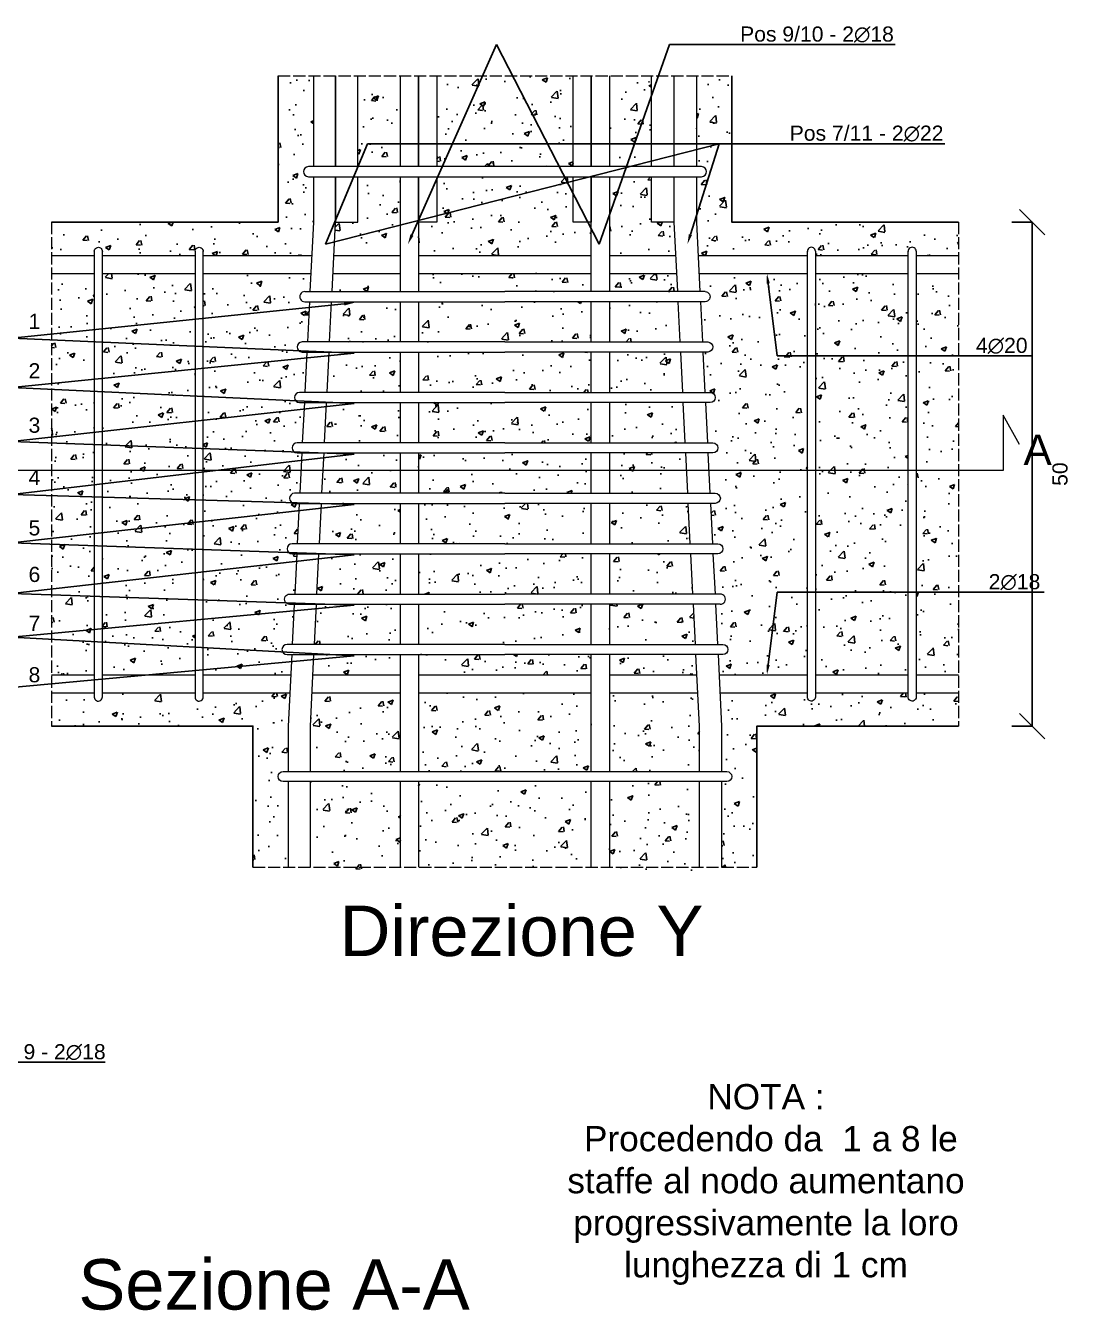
# Model space of a CAD drawing. Header units: millimetres. Extents: x -455371 to 117772, y -78417 to 116564.
# Drawn here: x -236754 to -235697, y 109907 to 111181 of the extents above; entities that cross this region are included whole.
import ezdxf
from ezdxf import colors
from ezdxf.entities.mleader import LeaderData, LeaderLine
from ezdxf.math import Vec2, Vec3

# ---------------------------------------------------------------- set-up
doc = ezdxf.new("R2010")
doc.units = ezdxf.units.MM
doc.linetypes.add('ACAD_ISO02W100', pattern=[15, 12, -3])
doc.layers.get('0').update_dxf_attribs({"color": 255})
for name, color, linetype, lineweight in [('armature', 5, 'Continuous', 18), ('Cls', 7, 'Continuous', 25), ('quote', 5, 'Continuous', 15), ('Scritte', 7, 'Continuous', 15), ('staffe', 10, 'Continuous', 15), ('tratteggio 1 a 50', 230, 'ACAD_ISO02W100', 15)]:
    doc.layers.add(name, color=color, linetype=linetype, lineweight=lineweight)
doc.layers.add('RETINI', color=253, linetype='Continuous')
doc.styles.get("Standard").update_dxf_attribs({"font": 'arial.ttf'})
doc.dimstyles.new('scala 1 a 10', dxfattribs={"dimtxt": 15, "dimasz": 25, "dimexe": 0.183, "dimexo": 0.1, "dimgap": 20, "dimtad": 2, "dimdec": 0, "dimlfac": 0.1, "dimzin": 0, "dimdsep": 46, "dimtxsty": 'Standard', "dimblk": 'OBLIQUE', "dimcen": -25, "dimadec": 0, "dimazin": 0, "dimtfac": 1, "dimtdec": 0, "dimtofl": 0, "dimtmove": 0, "dimatfit": 3, "dimfxl": 20, "dimfxlon": 1, "dimtolj": 1, "dimtzin": 0, "dimarcsym": 0})
pattern_1 = [(50, (95813.587, 0), (52.833554, -4.622335), [5.5245, -60.7695]), (355, (95813.587, 0), (-10.220592, 55.406485), [4.4196, -48.615769]), (100.451445, (95817.99, -0.385), (42.612962, 50.784148), [4.6951026, -51.646171]), (46.1842, (95813.59, 14.73), (78.612922, -12.192275), [8.28675, -91.15425]), (96.635558, (95820.14, 13.716), (68.847199, 71.753576), [7.042657, -77.469326]), (351.18415, (95813.59, 14.73), (68.847199, 71.753576), [6.62939, -72.923322]), (21, (95820.953, 11.05), (43.9681735, -29.6569075), [5.5245, -60.7695]), (326, (95820.953, 11.05), (17.922588, 53.41451), [4.4196, -48.6156]), (71.451445, (95824.617, 8.58), (61.8907616, 23.757603), [4.6951026, -51.646082]), (37.5, (95813.587, 0), (0.8956949, 24.5209613), [0, -48.02632, 0, -49.3522, 0, -48.79975]), (7.5, (95813.587, 0), (19.3777021, 29.0523667), [0, -28.13812, 0, -46.92142, 0, -18.59915]), (327.5, (95797.161, 0), (39.3212726, -1.6613358), [0, -18.415, 0, -57.4548, 0, -76.2381]), (317.5, (95789.795, 0), (42.9574626, 7.3736824), [0, -23.9395, 0, -38.15588, 0, -54.1401])]

# ---------------------------------------------------------------- blocks, each defined once
blk = doc.blocks.new('*U3254')
at = {"layer": 'staffe'}
blk.add_lwpolyline([(-4, -220.9), (-4, 221.1)], dxfattribs=at)
blk.add_lwpolyline([(4, 221.1), (4, -221.1, -1.019498), (-4, -220.9)], format="xyb", dxfattribs=at)
blk.add_arc((0, 221.1), 4, 0, 182.2127, dxfattribs=at)
blk = doc.blocks.new('*U3255')
at = {"layer": 'armature', "color": 0, "linetype": 'ByBlock', "lineweight": -2, "transparency": 16777216}
for p in [(0, 0), (100, 0)]:
    blk.add_blockref('*U3254', p, dxfattribs=at)
blk = doc.blocks.new('*U3238')
at = {"layer": 'staffe'}
blk.add_lwpolyline([(-4, -220.9), (-4, 221.1)], dxfattribs=at)
blk.add_lwpolyline([(4, 221.1), (4, -221.1, -1.019498), (-4, -220.9)], format="xyb", dxfattribs=at)
blk.add_arc((0, 221.1), 4, 0, 182.2127, dxfattribs=at)
blk = doc.blocks.new('*U3239')
at = {"layer": 'armature', "color": 0, "linetype": 'ByBlock', "lineweight": -2, "transparency": 16777216}
for p in [(0, 0), (100, 0)]:
    blk.add_blockref('*U3238', p, dxfattribs=at)
blk = doc.blocks.new('_Oblique')
at = {"color": 0, "linetype": 'ByBlock', "lineweight": -2}
blk.add_line((-0.5, -0.5), (0.5, 0.5), dxfattribs=at)
blk = doc.blocks.new('*D3403')
at = {"layer": 'Defpoints', "color": 0, "transparency": 16777216}
for p in [(-236503.7, 110986.5), (-235755.7, 110986.5), (-236528.7, 110486.5)]:
    blk.add_point(p, dxfattribs=at)
at = {"layer": 'quote', "color": 0, "lineweight": -2, "transparency": 16777216}
for p, q in [((-235775.7, 110986.5), (-235755.5, 110986.5)), ((-235755.7, 110486.5), (-235755.7, 110986.5)), ((-235775.7, 110486.5), (-235755.5, 110486.5))]:
    blk.add_line(p, q, dxfattribs=at)
at = {"layer": 'quote', "color": 0, "lineweight": -2, "transparency": 16777216, "xscale": 25, "yscale": 25, "zscale": 25}
for p, rotation in [((-235755.7, 110986.5), 90), ((-235755.7, 110486.5), 270)]:
    blk.add_blockref('_Oblique', p, dxfattribs=dict(at, rotation=rotation))
at = {"layer": 'quote', "color": 0, "transparency": 16777216, "insert": (-235728, 110736.5), "char_height": 15, "attachment_point": 5, "rotation": 90}
blk.add_mtext('\\A1;50', dxfattribs=at)

msp = doc.modelspace()

# ---------------------------------------------------------------- hatches: boundary and pattern name
at = {"layer": 'RETINI'}
h = msp.add_hatch(dxfattribs=at)
h.set_pattern_fill('AR-CONC', color=256, scale=0.29)
h.set_pattern_definition(pattern_1)
h.paths.add_polyline_path([(-236193, 110986.5), (-236211, 110986.5), (-236211, 111031.5), (-236346.4, 111031.5), (-236346.4, 110986.5), (-236364.4, 110986.5), (-236364.4, 110953.5), (-236193, 110953.5)])
h.paths.add_polyline_path([(-236382.4, 111031.5), (-236424.7, 111031.5), (-236424.7, 110986.5), (-236446.7, 110986.5), (-236448.4, 110953.5), (-236382.4, 110953.5)])
h.paths.add_polyline_path([(-236211, 111131.5), (-236346.4, 111131.5), (-236346.4, 111041.5), (-236211, 111041.5)])
h.paths.add_polyline_path([(-236382.4, 111131.5), (-236424.7, 111131.5), (-236424.7, 111041.5), (-236382.4, 111041.5)])
h.paths.add_polyline_path([(-236133.3, 111131.5), (-236175, 111131.5), (-236175, 111041.5), (-236133.3, 111041.5)])
h.paths.add_polyline_path([(-236106.8, 110907.5), (-236175, 110907.5), (-236175, 110867.6), (-236104.8, 110867.6)])
h.paths.add_polyline_path([(-236193, 110907.5), (-236278.7, 110907.5), (-236364.4, 110907.5), (-236364.4, 110867.6), (-236278.7, 110867.6), (-236193, 110867.6)])
h.paths.add_polyline_path([(-236193, 110935.5), (-236364.4, 110935.5), (-236364.4, 110917.5), (-236278.7, 110917.5), (-236193, 110917.5)])
h.paths.add_polyline_path([(-236108.2, 110935.5), (-236175, 110935.5), (-236175, 110917.5), (-236107.3, 110917.5)])
h.paths.add_polyline_path([(-236382.4, 110935.5), (-236449.3, 110935.5), (-236450.2, 110917.5), (-236382.4, 110917.5)])
h.paths.add_polyline_path([(-236382.4, 110907.5), (-236450.7, 110907.5), (-236452.7, 110867.6), (-236382.4, 110867.6)])
h.paths.add_polyline_path([(-236382.4, 110857.6), (-236453.2, 110857.6), (-236455.2, 110817.5), (-236382.4, 110817.5)])
h.paths.add_polyline_path([(-236382.4, 110807.5), (-236455.7, 110807.5), (-236457.7, 110767.5), (-236382.4, 110767.5)])
h.paths.add_polyline_path([(-236193, 110807.5), (-236278.7, 110807.5), (-236364.4, 110807.5), (-236364.4, 110767.5), (-236278.7, 110767.5), (-236193, 110767.5)])
h.paths.add_polyline_path([(-236193, 110857.6), (-236278.7, 110857.6), (-236364.4, 110857.6), (-236364.4, 110817.5), (-236278.7, 110817.5), (-236193, 110817.5)])
h.paths.add_polyline_path([(-236104.3, 110857.6), (-236175, 110857.6), (-236175, 110817.5), (-236102.3, 110817.5)])
h.paths.add_polyline_path([(-236101.8, 110807.5), (-236175, 110807.5), (-236175, 110767.5), (-236099.8, 110767.5)])
h.paths.add_polyline_path([(-236382.4, 110757.5), (-236458.2, 110757.5), (-236460.2, 110717.5), (-236382.4, 110717.5)])
h.paths.add_polyline_path([(-236193, 110757.5), (-236278.7, 110757.5), (-236364.4, 110757.5), (-236364.4, 110717.5), (-236278.7, 110717.5), (-236193, 110717.5)])
h.paths.add_polyline_path([(-236099.3, 110757.5), (-236175, 110757.5), (-236175, 110717.5), (-236097.3, 110717.5)])
h.paths.add_polyline_path([(-236096.8, 110707.5), (-236175, 110707.5), (-236175, 110667.5), (-236094.8, 110667.5)])
h.paths.add_polyline_path([(-236193, 110707.5), (-236278.7, 110707.5), (-236364.4, 110707.5), (-236364.4, 110667.5), (-236278.7, 110667.5), (-236193, 110667.5)])
h.paths.add_polyline_path([(-236382.4, 110707.5), (-236460.7, 110707.5), (-236462.7, 110667.5), (-236382.4, 110667.5)])
h.paths.add_polyline_path([(-236382.4, 110657.5), (-236463.2, 110657.5), (-236465.2, 110617.5), (-236382.4, 110617.5)])
h.paths.add_polyline_path([(-236193, 110657.5), (-236278.7, 110657.5), (-236364.4, 110657.5), (-236364.4, 110617.5), (-236278.7, 110617.5), (-236193, 110617.5)])
h.paths.add_polyline_path([(-236094.3, 110657.5), (-236175, 110657.5), (-236175, 110617.5), (-236092.3, 110617.5)])
h.paths.add_polyline_path([(-236382.4, 110607.5), (-236465.7, 110607.5), (-236467.7, 110567.5), (-236382.4, 110567.5)])
h.paths.add_polyline_path([(-236193, 110607.5), (-236278.7, 110607.5), (-236364.4, 110607.5), (-236364.4, 110567.5), (-236278.7, 110567.5), (-236193, 110567.5)])
h.paths.add_polyline_path([(-236091.8, 110607.5), (-236175, 110607.5), (-236175, 110567.5), (-236089.8, 110567.5)])
h.paths.add_polyline_path([(-236089.3, 110557.5), (-236175, 110557.5), (-236175, 110537.5), (-236088.3, 110537.5)])
h.paths.add_polyline_path([(-236193, 110557.5), (-236278.7, 110557.5), (-236364.4, 110557.5), (-236364.4, 110537.5), (-236193, 110537.5)])
h.paths.add_polyline_path([(-236382.4, 110557.5), (-236468.2, 110557.5), (-236469.2, 110537.5), (-236382.4, 110537.5)])
h.paths.add_polyline_path([(-236382.4, 110519.5), (-236470.1, 110519.5), (-236471.7, 110486.5), (-236471.7, 110441.5), (-236382.4, 110441.5)])
h.paths.add_polyline_path([(-236193, 110519.5), (-236364.4, 110519.5), (-236364.4, 110441.5), (-236193, 110441.5)])
h.paths.add_polyline_path([(-236087.4, 110519.5), (-236175, 110519.5), (-236175, 110441.5), (-236085.7, 110441.5), (-236085.7, 110486.5)])
h.paths.add_polyline_path([(-236085.7, 110431.5), (-236175, 110431.5), (-236175, 110341.5), (-236085.7, 110341.5)])
h.paths.add_polyline_path([(-236382.4, 110431.5), (-236471.7, 110431.5), (-236471.7, 110341.5), (-236382.4, 110341.5)])
edge = h.paths.add_edge_path()
edge.add_line((-236468.7, 111131.5), (-236503.7, 111131.5))
edge.add_line((-236503.7, 111131.5), (-236503.7, 110986.5))
edge.add_line((-236503.7, 110986.5), (-236728.7, 110986.5))
edge.add_line((-236728.7, 110986.5), (-236728.7, 110953.5))
edge.add_line((-236728.7, 110953.5), (-236686.1, 110953.5))
edge.add_line((-236686.1, 110953.5), (-236686.1, 110957.5))
edge.add_arc((-236682.1, 110957.5), 4, 2.2127, 180.0004, ccw=False)
edge.add_line((-236678.1, 110957.7), (-236678.1, 110953.5))
edge.add_line((-236678.1, 110953.5), (-236586.1, 110953.5))
edge.add_line((-236586.1, 110953.5), (-236586.1, 110957.5))
edge.add_arc((-236582.1, 110957.5), 4, 2.2127, 180.0004, ccw=False)
edge.add_line((-236578.1, 110957.7), (-236578.1, 110953.5))
edge.add_line((-236578.1, 110953.5), (-236470.4, 110953.5))
edge.add_line((-236470.4, 110953.5), (-236468.7, 110986.5))
edge.add_line((-236468.7, 110986.5), (-236468.7, 111031.5))
edge.add_line((-236468.7, 111031.5), (-236473.7, 111031.5))
edge.add_arc((-236473.7, 111036.5), 5, 90, 270, ccw=False)
edge.add_line((-236473.7, 111041.5), (-236468.7, 111041.5))
edge.add_line((-236468.7, 111041.5), (-236468.7, 111131.5))
h.paths.add_polyline_path([(-236364.4, 110346.5), (-236193, 110346.5), (-236193, 110431.5), (-236364.4, 110431.5)])
h = msp.add_hatch(dxfattribs=at)
h.set_pattern_fill('AR-CONC', color=256, scale=0.29)
h.set_pattern_definition(pattern_1)
edge = h.paths.add_edge_path()
edge.add_line((-236053.7, 111131.5), (-236088.7, 111131.5))
edge.add_line((-236088.7, 111131.5), (-236088.7, 111041.5))
edge.add_line((-236088.7, 111041.5), (-236083.7, 111041.5))
edge.add_arc((-236083.7, 111036.5), 5, -90, 90, ccw=False)
edge.add_line((-236083.7, 111031.5), (-236088.7, 111031.5))
edge.add_line((-236088.7, 111031.5), (-236088.7, 110986.5))
edge.add_line((-236088.7, 110986.5), (-236087.1, 110953.5))
edge.add_line((-236087.1, 110953.5), (-235978.7, 110953.5))
edge.add_line((-235978.7, 110953.5), (-235978.7, 110957.3))
edge.add_arc((-235974.7, 110957.5), 4, 0.0004, 182.2127, ccw=False)
edge.add_line((-235970.7, 110957.5), (-235970.7, 110953.5))
edge.add_line((-235970.7, 110953.5), (-235878.7, 110953.5))
edge.add_line((-235878.7, 110953.5), (-235878.7, 110957.3))
edge.add_arc((-235874.7, 110957.5), 4, 0.0004, 182.2127, ccw=False)
edge.add_line((-235870.7, 110957.5), (-235870.7, 110953.5))
edge.add_line((-235870.7, 110953.5), (-235828.7, 110953.5))
edge.add_line((-235828.7, 110953.5), (-235828.7, 110986.5))
edge.add_line((-235828.7, 110986.5), (-236053.7, 110986.5))
edge.add_line((-236053.7, 110986.5), (-236053.7, 111131.5))
h = msp.add_hatch(dxfattribs=at)
h.set_pattern_fill('AR-CONC', color=256, scale=0.29)
h.set_pattern_definition(pattern_1)
h.paths.add_polyline_path([(-236475.2, 110857.6), (-236479.9, 110857.6, -1), (-236479.9, 110867.6), (-236474.7, 110867.6), (-236472.7, 110907.5), (-236477.2, 110907.5, -0.998059), (-236477.3, 110917.5), (-236472.2, 110917.5), (-236471.3, 110935.5), (-236578.1, 110935.5), (-236578.1, 110537.5), (-236491.2, 110537.5), (-236490.2, 110557.5), (-236494.9, 110557.5, -1), (-236494.9, 110567.5), (-236489.7, 110567.5), (-236487.7, 110607.5), (-236492.3, 110607.5, -1), (-236492.5, 110617.5), (-236487.2, 110617.5), (-236485.2, 110657.5), (-236489.9, 110657.5, -1), (-236489.9, 110667.5), (-236484.7, 110667.5), (-236482.7, 110707.5), (-236487.4, 110707.5, -1), (-236487.4, 110717.5), (-236482.2, 110717.5), (-236480.2, 110757.5), (-236484.9, 110757.5, -1), (-236484.9, 110767.5), (-236479.7, 110767.5), (-236477.7, 110807.5), (-236482.4, 110807.5, -1), (-236482.4, 110817.5), (-236477.2, 110817.5)])
h.paths.add_polyline_path([(-236586.1, 110935.5), (-236678.1, 110935.5), (-236678.1, 110537.5), (-236586.1, 110537.5)])
h.paths.add_polyline_path([(-236686.1, 110935.5), (-236728.7, 110935.5), (-236728.7, 110537.5), (-236686.1, 110537.5)])
h.paths.add_polyline_path([(-235978.7, 110935.5), (-236086.2, 110935.5), (-236085.3, 110917.5), (-236080.2, 110917.5, -1.001944), (-236080.2, 110907.5), (-236084.8, 110907.5), (-236082.8, 110867.6), (-236077.5, 110867.6, -1), (-236077.5, 110857.6), (-236082.3, 110857.6), (-236080.3, 110817.5), (-236075, 110817.5, -1), (-236075, 110807.5), (-236079.8, 110807.5), (-236077.8, 110767.5), (-236072.5, 110767.5, -1), (-236072.5, 110757.5), (-236077.3, 110757.5), (-236075.3, 110717.5), (-236070, 110717.5, -1), (-236070, 110707.5), (-236074.8, 110707.5), (-236072.8, 110667.5), (-236067.5, 110667.5, -1), (-236067.5, 110657.5), (-236072.3, 110657.5), (-236070.3, 110617.5), (-236065.1, 110617.5, -1), (-236064.9, 110607.5), (-236069.8, 110607.5), (-236067.8, 110567.5), (-236062.5, 110567.5, -1), (-236062.5, 110557.5), (-236067.3, 110557.5), (-236066.3, 110537.5), (-235978.7, 110537.5)])
h.paths.add_polyline_path([(-235878.7, 110935.5), (-235970.7, 110935.5), (-235970.7, 110537.5), (-235878.7, 110537.5)])
h.paths.add_polyline_path([(-235828.7, 110935.5), (-235870.7, 110935.5), (-235870.7, 110537.5), (-235828.7, 110537.5)])
h.paths.add_polyline_path([(-236110.7, 110986.5), (-236133.3, 110986.5), (-236133.3, 111031.5), (-236175, 111031.5), (-236175, 110953.5), (-236109.1, 110953.5)])
h = msp.add_hatch(dxfattribs=at)
h.set_pattern_fill('AR-CONC', color=256, scale=0.29)
h.set_pattern_definition(pattern_1)
edge = h.paths.add_edge_path()
edge.add_line((-236528.7, 110346.5), (-236493.7, 110346.5))
edge.add_line((-236493.7, 110346.5), (-236493.7, 110431.5))
edge.add_line((-236493.7, 110431.5), (-236498.7, 110431.5))
edge.add_arc((-236498.7, 110436.5), 5, 90, 270, ccw=False)
edge.add_line((-236498.7, 110441.5), (-236493.7, 110441.5))
edge.add_line((-236493.7, 110441.5), (-236493.7, 110486.5))
edge.add_line((-236493.7, 110486.5), (-236492.1, 110519.5))
edge.add_line((-236492.1, 110519.5), (-236578.1, 110519.5))
edge.add_line((-236578.1, 110519.5), (-236578.1, 110515.5))
edge.add_arc((-236582.1, 110515.3), 4, -180, 2.2127, ccw=False)
edge.add_line((-236586.1, 110515.3), (-236586.1, 110519.5))
edge.add_line((-236586.1, 110519.5), (-236678.1, 110519.5))
edge.add_line((-236678.1, 110519.5), (-236678.1, 110515.5))
edge.add_arc((-236682.1, 110515.3), 4, -180, 2.2127, ccw=False)
edge.add_line((-236686.1, 110515.3), (-236686.1, 110519.5))
edge.add_line((-236686.1, 110519.5), (-236728.7, 110519.5))
edge.add_line((-236728.7, 110519.5), (-236728.7, 110486.5))
edge.add_line((-236728.7, 110486.5), (-236528.7, 110486.5))
edge.add_line((-236528.7, 110486.5), (-236528.7, 110346.5))
h = msp.add_hatch(dxfattribs=at)
h.set_pattern_fill('AR-CONC', color=256, scale=0.29)
h.set_pattern_definition(pattern_1)
edge = h.paths.add_edge_path()
edge.add_line((-236063.7, 110346.5), (-236028.7, 110346.5))
edge.add_line((-236028.7, 110346.5), (-236028.7, 110486.5))
edge.add_line((-236028.7, 110486.5), (-235828.7, 110486.5))
edge.add_line((-235828.7, 110486.5), (-235828.7, 110519.5))
edge.add_line((-235828.7, 110519.5), (-235870.7, 110519.5))
edge.add_line((-235870.7, 110519.5), (-235870.7, 110515.3))
edge.add_arc((-235874.7, 110515.3), 4, -177.7873, 0, ccw=False)
edge.add_line((-235878.7, 110515.2), (-235878.7, 110519.5))
edge.add_line((-235878.7, 110519.5), (-235970.7, 110519.5))
edge.add_line((-235970.7, 110519.5), (-235970.7, 110515.3))
edge.add_arc((-235974.7, 110515.3), 4, -177.7873, 0, ccw=False)
edge.add_line((-235978.7, 110515.2), (-235978.7, 110519.5))
edge.add_line((-235978.7, 110519.5), (-236065.4, 110519.5))
edge.add_line((-236065.4, 110519.5), (-236063.7, 110486.5))
edge.add_line((-236063.7, 110486.5), (-236063.7, 110441.5))
edge.add_line((-236063.7, 110441.5), (-236058.7, 110441.5))
edge.add_arc((-236058.7, 110436.5), 5, -90, 90, ccw=False)
edge.add_line((-236058.7, 110431.5), (-236063.7, 110431.5))
edge.add_line((-236063.7, 110431.5), (-236063.7, 110346.5))

# ---------------------------------------------------------------- linework, layer by layer
at = {"layer": 'armature'}
for points in [[(-236468.7, 111131.5), (-236468.7, 111041.5)], [(-236446.7, 111041.5), (-236446.7, 111131.5)], [(-236446.7, 111131.5), (-236446.7, 111041.5)], [(-236424.7, 111041.5), (-236424.7, 111131.5)], [(-236382.4, 111041.5), (-236382.4, 111131.5)], [(-236364.4, 111131.5), (-236364.4, 111041.5)], [(-236364.4, 111041.5), (-236364.4, 111131.5)], [(-236346.4, 111131.5), (-236346.4, 111041.5)], [(-236211, 111041.5), (-236211, 111131.5)], [(-236193, 111041.5), (-236193, 111131.5)], [(-236193, 111131.5), (-236193, 111041.5)], [(-236175, 111131.5), (-236175, 111041.5)], [(-236133.3, 111041.5), (-236133.3, 111131.5)], [(-236111.2, 111131.5), (-236111.3, 111041.5)], [(-236110.7, 111041.5), (-236110.7, 111131.5)], [(-236088.7, 111131.5), (-236088.7, 111041.5)], [(-236468.7, 111031.5), (-236468.7, 110986.5), (-236472.2, 110917.5)], [(-236450.2, 110917.5), (-236446.7, 110986.5), (-236446.7, 111031.5)], [(-236446.7, 111031.5), (-236446.7, 110986.5), (-236424.7, 110986.5), (-236424.7, 111031.5)], [(-236382.4, 110917.5), (-236382.4, 111031.5)], [(-236364.4, 111031.5), (-236364.4, 110917.5)], [(-236346.4, 110986.5), (-236364.4, 110986.5), (-236364.4, 111031.5)], [(-236346.4, 111031.5), (-236346.4, 110986.5)], [(-236193, 110986.5), (-236211, 110986.5), (-236211, 111031.5)], [(-236193, 110917.5), (-236193, 111031.5)], [(-236193, 111031.5), (-236193, 110986.5)], [(-236175, 111031.5), (-236175, 110917.5)], [(-236111.3, 111031.5), (-236111.3, 110986.5), (-236133.3, 110986.5), (-236133.3, 111031.5)], [(-236107.3, 110917.5), (-236110.7, 110986.5), (-236110.7, 111031.5)], [(-236088.7, 111031.5), (-236088.7, 110986.5), (-236085.3, 110917.5)], [(-236728.7, 110953.5), (-236686.1, 110953.5)], [(-236678.1, 110953.5), (-236586.1, 110953.5)], [(-236578.1, 110953.5), (-236470.4, 110953.5)], [(-236448.4, 110953.5), (-236382.4, 110953.5)], [(-236364.4, 110953.5), (-236193, 110953.5)], [(-236175, 110953.5), (-236109.1, 110953.5)], [(-236087.1, 110953.5), (-235978.7, 110953.5)], [(-235970.7, 110953.5), (-235878.7, 110953.5)], [(-235870.7, 110953.5), (-235828.7, 110953.5)], [(-236728.7, 110935.5), (-236686.1, 110935.5)], [(-236678.1, 110935.5), (-236586.1, 110935.5)], [(-236578.1, 110935.5), (-236471.3, 110935.5)], [(-236449.3, 110935.5), (-236382.4, 110935.5)], [(-236364.4, 110935.5), (-236193, 110935.5)], [(-236175, 110935.5), (-236108.2, 110935.5)], [(-236086.2, 110935.5), (-235978.7, 110935.5)], [(-235970.7, 110935.5), (-235878.7, 110935.5)], [(-235870.7, 110935.5), (-235828.7, 110935.5)], [(-236472.7, 110907.5), (-236474.7, 110867.6)], [(-236452.7, 110867.6), (-236450.7, 110907.5)], [(-236382.4, 110867.6), (-236382.4, 110907.5)], [(-236364.4, 110907.5), (-236364.4, 110867.6)], [(-236193, 110867.6), (-236193, 110907.5)], [(-236175, 110907.5), (-236175, 110867.6)], [(-236104.8, 110867.6), (-236106.8, 110907.5)], [(-236084.8, 110907.5), (-236082.8, 110867.6)], [(-236475.2, 110857.6), (-236477.2, 110817.5)], [(-236455.2, 110817.5), (-236453.2, 110857.6)], [(-236382.4, 110817.5), (-236382.4, 110857.6)], [(-236364.4, 110857.6), (-236364.4, 110817.5)], [(-236193, 110817.5), (-236193, 110857.6)], [(-236175, 110857.6), (-236175, 110817.5)], [(-236102.3, 110817.5), (-236104.3, 110857.6)], [(-236082.3, 110857.6), (-236080.3, 110817.5)], [(-236477.7, 110807.5), (-236479.7, 110767.5)], [(-236457.7, 110767.5), (-236455.7, 110807.5)], [(-236382.4, 110767.5), (-236382.4, 110807.5)], [(-236364.4, 110807.5), (-236364.4, 110767.5)], [(-236193, 110767.5), (-236193, 110807.5)], [(-236175, 110807.5), (-236175, 110767.5)], [(-236099.8, 110767.5), (-236101.8, 110807.5)], [(-236079.8, 110807.5), (-236077.8, 110767.5)], [(-236480.2, 110757.5), (-236482.2, 110717.5)], [(-236460.2, 110717.5), (-236458.2, 110757.5)], [(-236382.4, 110717.5), (-236382.4, 110757.5)], [(-236364.4, 110757.5), (-236364.4, 110717.5)], [(-236193, 110717.5), (-236193, 110757.5)], [(-236175, 110757.5), (-236175, 110717.5)], [(-236097.3, 110717.5), (-236099.3, 110757.5)], [(-236077.3, 110757.5), (-236075.3, 110717.5)], [(-236482.7, 110707.5), (-236484.7, 110667.5)], [(-236462.7, 110667.5), (-236460.7, 110707.5)], [(-236382.4, 110667.5), (-236382.4, 110707.5)], [(-236364.4, 110707.5), (-236364.4, 110667.5)], [(-236193, 110667.5), (-236193, 110707.5)], [(-236175, 110707.5), (-236175, 110667.5)], [(-236094.8, 110667.5), (-236096.8, 110707.5)], [(-236074.8, 110707.5), (-236072.8, 110667.5)], [(-236485.2, 110657.5), (-236487.2, 110617.5)], [(-236465.2, 110617.5), (-236463.2, 110657.5)], [(-236382.4, 110617.5), (-236382.4, 110657.5)], [(-236364.4, 110657.5), (-236364.4, 110617.5)], [(-236193, 110617.5), (-236193, 110657.5)], [(-236175, 110657.5), (-236175, 110617.5)], [(-236092.3, 110617.5), (-236094.3, 110657.5)], [(-236072.3, 110657.5), (-236070.3, 110617.5)], [(-236487.7, 110607.5), (-236489.7, 110567.5)], [(-236467.7, 110567.5), (-236465.7, 110607.5)], [(-236382.4, 110567.5), (-236382.4, 110607.5)], [(-236364.4, 110607.5), (-236364.4, 110567.5)], [(-236193, 110567.5), (-236193, 110607.5)], [(-236175, 110607.5), (-236175, 110567.5)], [(-236089.8, 110567.5), (-236091.8, 110607.5)], [(-236069.8, 110607.5), (-236067.8, 110567.5)], [(-236490.2, 110557.5), (-236493.7, 110486.5), (-236493.7, 110441.5)], [(-236471.7, 110441.5), (-236471.7, 110486.5), (-236468.2, 110557.5)], [(-236382.4, 110441.5), (-236382.4, 110557.5)], [(-236364.4, 110557.5), (-236364.4, 110441.5)], [(-236193, 110441.5), (-236193, 110557.5)], [(-236175, 110557.5), (-236175, 110441.5)], [(-236085.7, 110441.5), (-236085.7, 110486.5), (-236089.3, 110557.5)], [(-236067.3, 110557.5), (-236063.7, 110486.5), (-236063.7, 110441.5)], [(-236728.7, 110537.5), (-236686.1, 110537.5)], [(-236678.1, 110537.5), (-236586.1, 110537.5)], [(-236578.1, 110537.5), (-236491.2, 110537.5)], [(-236469.2, 110537.5), (-236382.4, 110537.5)], [(-236364.4, 110537.5), (-236193, 110537.5)], [(-236175, 110537.5), (-236088.3, 110537.5)], [(-236066.3, 110537.5), (-235978.7, 110537.5)], [(-235970.7, 110537.5), (-235878.7, 110537.5)], [(-235870.7, 110537.5), (-235828.7, 110537.5)], [(-236728.7, 110519.5), (-236686.1, 110519.5)], [(-236678.1, 110519.5), (-236586.1, 110519.5)], [(-236578.1, 110519.5), (-236492.1, 110519.5)], [(-236470.1, 110519.5), (-236382.4, 110519.5)], [(-236364.4, 110519.5), (-236193, 110519.5)], [(-236175, 110519.5), (-236087.4, 110519.5)], [(-236065.4, 110519.5), (-235978.7, 110519.5)], [(-235970.7, 110519.5), (-235878.7, 110519.5)], [(-235870.7, 110519.5), (-235828.7, 110519.5)], [(-236493.7, 110431.5), (-236493.7, 110346.5)], [(-236471.7, 110346.5), (-236471.7, 110431.5)], [(-236382.4, 110346.5), (-236382.4, 110431.5)], [(-236364.4, 110431.5), (-236364.4, 110346.5)], [(-236193, 110346.5), (-236193, 110431.5)], [(-236175, 110431.5), (-236175, 110346.5)], [(-236085.7, 110346.5), (-236085.7, 110431.5)], [(-236063.7, 110431.5), (-236063.7, 110346.5)]]:
    msp.add_lwpolyline(points, dxfattribs=at)
at = {"layer": 'Cls'}
for points in [[(-236728.7, 110986.5), (-236503.7, 110986.5), (-236503.7, 111131.5)], [(-236053.7, 111131.5), (-236053.7, 110986.5), (-235828.7, 110986.5)], [(-236528.7, 110346.5), (-236528.7, 110486.5), (-236728.7, 110486.5)], [(-235828.7, 110486.5), (-236028.7, 110486.5), (-236028.7, 110346.5)]]:
    msp.add_lwpolyline(points, dxfattribs=at)
at = {"layer": 'quote'}
for p, q in [((-235768.1, 110766), (-235784.6, 110794.9)), ((-235784.6, 110794.9), (-235784.6, 110740.1)), ((-235784.6, 110740.1), (-236822.7, 110740.1))]:
    msp.add_line(p, q, dxfattribs=at)
at = {"layer": 'staffe'}
for points in [[(-236083.7, 111041.5), (-236473.7, 111041.5, 1), (-236473.7, 111031.5), (-236083.7, 111031.5, 1)], [(-236058.7, 110431.5), (-236498.7, 110431.5, -1), (-236498.7, 110441.5), (-236058.7, 110441.5, -1)]]:
    msp.add_lwpolyline(points, format="xyb", close=True, dxfattribs=at)
for points in [[(-236477.2, 110917.5, 1.001944), (-236477.2, 110907.5), (-236278.7, 110907.5)], [(-236080.2, 110917.5, -1.001944), (-236080.2, 110907.5), (-236278.7, 110907.5)], [(-236278.7, 110867.6), (-236479.9, 110867.6, 1), (-236479.9, 110857.6), (-236278.7, 110857.6)], [(-236278.7, 110867.6), (-236077.5, 110867.6, -1), (-236077.5, 110857.6), (-236278.7, 110857.6)], [(-236278.7, 110817.5), (-236482.4, 110817.5, 1), (-236482.4, 110807.5), (-236278.7, 110807.5)], [(-236278.7, 110817.5), (-236075, 110817.5, -1), (-236075, 110807.5), (-236278.7, 110807.5)], [(-236278.7, 110767.5), (-236484.9, 110767.5, 1), (-236484.9, 110757.5), (-236278.7, 110757.5)], [(-236278.7, 110767.5), (-236072.5, 110767.5, -1), (-236072.5, 110757.5), (-236278.7, 110757.5)], [(-236278.7, 110717.5), (-236487.4, 110717.5, 1), (-236487.4, 110707.5), (-236278.7, 110707.5)], [(-236278.7, 110717.5), (-236070, 110717.5, -1), (-236070, 110707.5), (-236278.7, 110707.5)], [(-236278.7, 110667.5), (-236489.9, 110667.5, 1), (-236489.9, 110657.5), (-236278.7, 110657.5)], [(-236278.7, 110667.5), (-236067.5, 110667.5, -1), (-236067.5, 110657.5), (-236278.7, 110657.5)], [(-236492.3, 110607.5, -1.014887), (-236492.3, 110617.5), (-236278.7, 110617.5)], [(-236065.1, 110607.5, 1.014887), (-236065.1, 110617.5), (-236278.7, 110617.5)], [(-236278.7, 110567.5), (-236494.9, 110567.5, 1), (-236494.9, 110557.5), (-236278.7, 110557.5)], [(-236278.7, 110567.5), (-236062.5, 110567.5, -1), (-236062.5, 110557.5), (-236278.7, 110557.5)]]:
    msp.add_lwpolyline(points, format="xyb", dxfattribs=at)
for points in [[(-236477.3, 110917.5), (-236278.7, 110917.5)], [(-236080.2, 110917.5), (-236278.7, 110917.5)], [(-236492.3, 110607.5), (-236278.7, 110607.5)], [(-236065.1, 110607.5), (-236278.7, 110607.5)]]:
    msp.add_lwpolyline(points, dxfattribs=at)
at = {"layer": 'tratteggio 1 a 50'}
for points in [[(-236503.7, 111131.5), (-236053.7, 111131.5)], [(-236728.7, 110986.5), (-236728.7, 110486.5)], [(-235828.7, 110986.5), (-235828.7, 110486.5)], [(-236528.7, 110346.5), (-236028.7, 110346.5)]]:
    msp.add_lwpolyline(points, dxfattribs=at)

# ---------------------------------------------------------------- block references
at = {"layer": 'armature', "xscale": -1}
msp.add_blockref('*U3255', (-236582.1, 110736.4), dxfattribs=at)
at = {"layer": 'armature'}
msp.add_blockref('*U3239', (-235974.7, 110736.4), dxfattribs=at)

# ---------------------------------------------------------------- texts
at = {"layer": 'Scritte', "attachment_point": 1}
for s, width, heights, insert, char_height in [('1', 62.827, [0], (-236751.3, 110895.6), 15), ('2', 62.827, [0], (-236751.3, 110846.5), 15), ('3', 62.827, [0], (-236751.3, 110792.5), 15), ('\\pxt16;A', 52.404, [0], (-235764.2, 110775.7), 30), ('4', 62.827, [0], (-236751.3, 110740.6), 15), ('5', 62.827, [0], (-236751.3, 110690.7), 15), ('6', 62.827, [0], (-236751.3, 110644.5), 15), ('7', 62.827, [0], (-236751.3, 110596), 15), ('8', 62.827, [0], (-236751.3, 110545), 15), ('Direzione Y', 381.257, [89.6], (-236442.8, 110308.5), 50), ('\\pxqc;NOTA :\\P Procedendo da  1 a 8 le staffe al nodo aumentano progressivamente la loro lunghezza di 1 cm', 449.715, [0], (-236244.6, 110131.5), 25), ('Sezione A-A', 421.816, [0], (-236701.9, 109957.8), 50)]:
    msp.add_mtext_dynamic_manual_height_columns(s, width=width, gutter_width=12.5, heights=heights, dxfattribs=dict(at, insert=insert, char_height=char_height))

# ---------------------------------------------------------------- dimensions: what is measured, and where the dimension line sits
at = {"layer": 'quote'}
dim = msp.add_linear_dim(base=(-235755.7, 110986.5), p1=(-236528.7, 110486.5), p2=(-236503.7, 110986.5), angle=90, dimstyle='scala 1 a 10', dxfattribs=at)
dim.commit()
dim.dimension.update_dxf_attribs({"geometry": '*D3403', "text_midpoint": (-235728, 110736.5)})

# ---------------------------------------------------------------- leaders
ml = msp.add_multileader_mtext('Standard', dxfattribs=at)
ml.set_content('Pos 9/10 - 2∅18', color=256)
ml.set_leader_properties()
ml.build(insert=Vec2(0, 0))
ml.multileader.update_dxf_attribs({"text_left_attachment_type": 6, "text_right_attachment_type": 6, "dogleg_length": 20, "arrow_head_size": 10})
ctx = ml.context
ctx.base_point, ctx.char_height, ctx.arrow_head_size, ctx.landing_gap_size, ctx.plane_origin = Vec3(-236095.4, 111162.5), 15, 10, 50, Vec3(-236311.5, 111074.3)
ctx.left_attachment, ctx.right_attachment = 6, 6
notes = []
notes.append((ctx, [(0, (1, 1, 0), (-236115.4, 111162.5), (1, 0), 20, [(2, [(-236375, 110964.5), (-236287.2, 111162.5), (-236185.3, 110964.5), (-236115.4, 111162.5)], 0, [])])]))
ctx.mtext.insert, ctx.mtext.flow_direction = Vec3(-236045.4, 111180.5), 5
ml = msp.add_multileader_mtext('Standard', dxfattribs=at)
ml.set_content('Pos 7/11 - 2∅22', color=256)
ml.set_leader_properties()
ml.build(insert=Vec2(0, 0))
ml.multileader.update_dxf_attribs({"text_left_attachment_type": 6, "text_right_attachment_type": 6, "dogleg_length": 20, "arrow_head_size": 10})
ctx = ml.context
ctx.base_point, ctx.char_height, ctx.arrow_head_size, ctx.landing_gap_size, ctx.plane_origin = Vec3(-236046.2, 111064.2), 15, 10, 50, Vec3(-236093.7, 111053.9)
ctx.left_attachment, ctx.right_attachment = 6, 6
notes.append((ctx, [(0, (1, 1, 0), (-236066.2, 111064.2), (1, 0), 20, [(0, [(-236097.7, 110964.5), (-236066.2, 111064.2), (-236456.7, 110964.5), (-236415, 111064.2)], 0, [])])]))
ctx.mtext.insert, ctx.mtext.flow_direction = Vec3(-235996.2, 111082.2), 5
ml = msp.add_multileader_mtext('Standard', dxfattribs=at)
ml.set_content('8∅10/5', color=256)
ml.set_leader_properties()
ml.build(insert=Vec2(0, 0))
ml.multileader.update_dxf_attribs({"text_left_attachment_type": 6, "text_right_attachment_type": 6, "dogleg_length": 20, "arrow_head_size": 10})
ctx = ml.context
ctx.base_point, ctx.char_height, ctx.arrow_head_size, ctx.landing_gap_size, ctx.plane_origin = Vec3(-236954.8, 110924.7), 15, 10, 50, Vec3(-236536.8, 111000.8)
ctx.left_attachment, ctx.right_attachment, ctx.text_align_type = 6, 6, 2
notes.append((ctx, [(0, (1, 1, 0), (-236767.8, 110924.7), (-1, 0), 20, [(7, [(-236428.3, 110906.4), (-236767.8, 110871.3), (-236428.3, 110856.4), (-236767.8, 110822.4), (-236428.3, 110806.4), (-236767.8, 110769), (-236428.3, 110756.4), (-236767.8, 110716.4), (-236428.3, 110706.4), (-236767.8, 110668.3), (-236428.3, 110656.4), (-236767.8, 110618), (-236428.3, 110606.4), (-236767.8, 110574.8), (-236428.3, 110556.4), (-236767.8, 110524.8)], 0, [])])]))
ctx.mtext.insert, ctx.mtext.alignment, ctx.mtext.flow_direction = Vec3(-236837.8, 110942.7), 3, 5
ml = msp.add_multileader_mtext('Standard', dxfattribs=at)
ml.set_content('4∅20', color=256)
ml.set_leader_properties()
ml.build(insert=Vec2(0, 0))
ml.multileader.update_dxf_attribs({"text_left_attachment_type": 6, "text_right_attachment_type": 6, "dogleg_length": 20, "arrow_head_size": 10})
ctx = ml.context
ctx.base_point, ctx.char_height, ctx.arrow_head_size, ctx.landing_gap_size, ctx.plane_origin = Vec3(-235861.4, 110853.7), 15, 10, 50, Vec3(-235704.4, 110864.1)
ctx.left_attachment, ctx.right_attachment = 6, 6
notes.append((ctx, [(0, (1, 1, 0), (-235881.4, 110853.7), (1, 0), 20, [(0, [(-236018.8, 110935.5), (-236008.6, 110853.7)], 0, [])])]))
ctx.mtext.insert, ctx.mtext.flow_direction = Vec3(-235811.4, 110871.7), 5
ml = msp.add_multileader_mtext('Standard', dxfattribs=at)
ml.set_content('2∅18', color=256)
ml.set_leader_properties()
ml.build(insert=Vec2(0, 0))
ml.multileader.update_dxf_attribs({"text_left_attachment_type": 6, "text_right_attachment_type": 6, "dogleg_length": 20, "arrow_head_size": 10})
ctx = ml.context
ctx.base_point, ctx.char_height, ctx.arrow_head_size, ctx.landing_gap_size, ctx.plane_origin = Vec3(-235848.8, 110619.3), 15, 10, 50, Vec3(-235704.4, 110608.9)
ctx.left_attachment, ctx.right_attachment = 6, 6
notes.append((ctx, [(0, (1, 1, 0), (-235868.8, 110619.3), (1, 0), 20, [(0, [(-236018.8, 110537.5), (-236008.6, 110619.3)], 0, [])])]))
ctx.mtext.insert, ctx.mtext.width, ctx.mtext.flow_direction = Vec3(-235798.8, 110637.3), 101.792, 5
ml = msp.add_multileader_mtext('Standard', dxfattribs=at)
ml.set_content('Pos 9 - 2∅18', color=256)
ml.set_leader_properties()
ml.build(insert=Vec2(0, 0))
ml.multileader.update_dxf_attribs({"text_left_attachment_type": 6, "text_right_attachment_type": 6, "dogleg_length": 20, "arrow_head_size": 10})
ctx = ml.context
ctx.base_point, ctx.char_height, ctx.arrow_head_size, ctx.landing_gap_size, ctx.plane_origin = Vec3(-236848.2, 110153.1), 15, 10, 50, Vec3(-236989.5, 110236.5)
ctx.left_attachment, ctx.right_attachment = 6, 6
notes.append((ctx, [(0, (1, 1, 0), (-236868.2, 110153.1), (1, 0), 20, [(1, [(-236991.5, 110184.1), (-236868.2, 110153.1), (-236989.5, 110340.5), (-236868.2, 110306)], 0, [])])]))
ctx.mtext.insert, ctx.mtext.flow_direction = Vec3(-236798.2, 110171.1), 5
for ctx, leaders in notes:
    for number, flags, end, landing, length, lines in leaders:
        leader = LeaderData()
        leader.index, (leader.has_last_leader_line, leader.has_dogleg_vector, leader.attachment_direction) = number, flags
        leader.last_leader_point, leader.dogleg_vector, leader.dogleg_length = Vec3(end), Vec3(landing), length
        for number, points, colour, breaks in lines:
            line = LeaderLine()
            line.index, line.vertices, line.color, line.breaks = number, Vec3.list(points), colors.encode_raw_color(colour), breaks
            leader.lines.append(line)
        ctx.leaders.append(leader)

doc.saveas('drawing.dxf')
